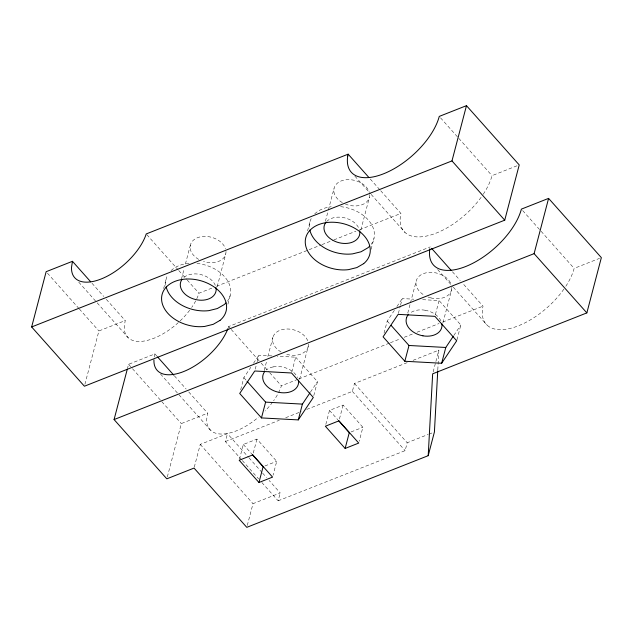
<?xml version="1.0" encoding="UTF-8"?>
<svg xmlns="http://www.w3.org/2000/svg" width="633" height="633" viewBox="0 0 633 633"><rect width="100%" height="100%" fill="white"/><g stroke="black" fill="none" stroke-linecap="round" stroke-linejoin="round"><path stroke-width="0.47" stroke-dasharray="3.17 2.37" d="M437.799 369.862L438.867 350.136L412.257 360.644M106.32 299.362L125.207 320.575L124.266 326.612A46.755 23.073 -41.7 0 0 179.416 321.588M154.223 357.02L154.879 353.91L128.57 364.307L127.573 368.113M188.745 391.962L207.632 413.183L206.69 419.212A46.755 23.073 -41.7 0 0 258.414 417.234M380.718 190.747L400.903 213.432L400.515 215.283A57.017 28.145 -41.7 0 0 423.588 236.56A57.017 28.145 -41.7 0 0 475.154 204.776A57.041 28.153 -41.7 0 0 481.776 196.388M482.639 308.002L483.026 306.15L462.842 283.473M84.901 384.326L98.898 330.972L125.207 320.575M163.662 288.506L166.099 279.216M181.481 278.979L184.187 268.669M185.422 263.985L190.335 245.232M217.174 286.702L225.783 253.888M167.326 476.926L181.323 423.572L207.632 413.183M227.912 304.188L230.349 294.899M194.291 467.138L200.25 444.398L227.461 433.652L248.302 457.066M241.671 459.835L225.395 441.541L227.461 433.652M240.682 389.754L243.847 377.679L250.834 367.251M255.234 369.142L256.943 362.646M257.18 361.712L258.889 355.216L272.451 355.944M239.424 459.336L243.325 444.469L256.935 439.096L276.716 461.322L273.06 475.256M264.159 370.645L266.62 361.269M267.846 356.585L273.124 336.637M307.591 230.816L309.782 222.452M253.279 453.03L256.935 439.096M325.409 221.281L328.116 210.971M328.361 210.029L334.018 188.468M247.289 525.453L253.01 503.662L280.221 492.917L269.144 480.479M291.789 372.054L295.69 357.194L277.294 356.205M299.599 379.302L308.208 346.488A18.246 12.739 14.7 0 0 308.421 343.98M261.864 482.52L278.148 500.806L280.221 492.917M313.794 395.578L317.45 381.644L295.69 357.194M360.857 229.937L369.466 197.124M371.104 249.283L374.024 238.143M325.837 424.363L329.492 410.429L343.102 405.057L362.883 427.283L359.228 441.217M339.446 418.991L343.102 405.057M306.696 409.424L352.375 391.376L354.448 383.487L407.668 362.456M384.057 333.108L387.23 321.034L394.747 309.806M398.371 313.43L400.317 306M400.562 305.074L402.272 298.57L413.887 299.195M407.779 313.066L410.239 303.69M410.485 302.756L416.506 280A18.246 12.739 14.7 0 1 434.918 272.72L436.667 273.084A18.246 12.739 14.7 0 1 451.313 284.755M435.417 314.49L439.073 300.556L421.633 299.615M278.148 500.806L405.128 450.641L407.201 442.752L428.066 434.507M442.981 322.656L451.59 289.851L451.226 291.045A18.246 12.739 14.7 0 1 432.822 298.317L431.065 297.953M433.154 371.919L435.639 362.448M435.892 361.498L438.867 350.136M456.931 339.866L460.832 325.006L439.073 300.556M308.208 346.488L307.852 347.691A18.246 12.739 14.7 0 1 289.447 354.963L287.683 354.599A18.246 12.739 14.7 0 1 285.966 354.108M211.802 288.134L198.952 293.214L198.572 294.44A46.755 23.073 -41.7 0 1 191.672 307.488M228.244 327.775L228.624 326.549L430.274 246.886M297.874 379.294L281.376 385.814L280.997 387.04A46.755 23.073 -41.7 0 1 273.614 400.792M253.516 363.239L258.889 355.216M310.471 392.072L317.45 381.644M396.899 306.594L402.272 298.57M453.845 335.435L460.832 325.006M483.232 194.268A57.041 28.153 -41.7 0 0 492.015 175.665L517.414 165.632M216.391 286.322L321.042 244.979M321.96 244.615L332.974 240.263M333.892 239.899L355.928 231.203M359.599 229.747L400.903 213.432M565.823 286.274A57.041 28.153 -41.7 0 0 574.139 268.392L599.538 258.359M298.792 378.938L389.54 343.086M390.45 342.722L400.539 338.742M404.202 337.294L413.365 333.67M417.036 332.222L439.033 323.534M442.696 322.086L483.026 306.15M225.395 441.541L279.295 420.249M285.689 417.725L301.221 411.592M264.918 465.983L276.716 461.322M351.093 431.943L362.883 427.283M428.968 434.151L432.6 432.719M425.083 310.217L426.832 310.581A18.246 12.739 14.7 0 1 440.972 320.978M440.56 117.865L458.15 137.622M458.798 138.35L492.015 175.665M522.692 210.591L574.139 268.392M370.297 179.044L380.061 190.019M452.421 271.763L460.238 280.546M354.891 176.132L370.637 193.825M371.167 194.426L405.033 232.477M437.664 269.587L452.761 286.551M453.291 287.153L487.165 325.196M387.23 321.034L389.786 323.914M354.448 383.487L407.201 442.752M352.375 391.376L405.128 450.641M329.492 410.429L337.793 419.75M146.848 234.677L178.11 269.8M178.759 270.528L186.577 279.311M187.226 280.039L198.952 293.214M228.624 326.549L230.578 328.741M231.227 329.476L260.535 362.4M261.192 363.136L269.001 371.911M269.658 372.647L281.376 385.814M243.847 377.679L246.411 380.552M243.325 444.469L251.618 453.79M248.959 457.794L261.983 472.432M262.632 473.16L266.54 477.551M91.991 283.26L103.709 296.434M154.879 353.91L156.834 356.11M174.415 375.867L186.142 389.034M242.328 460.571L258.604 478.857M78.761 282.168L128.262 337.777M160.537 374.04L210.686 430.377M200.25 444.398L253.01 503.662M47.451 273.163L78.714 308.287M79.362 309.015L98.898 330.972M128.57 364.307L131.83 367.963M132.479 368.699L161.138 400.887M161.787 401.623L181.323 423.572M563.9 289.115A57.041 28.153 -41.7 0 1 509.763 328.527A57.041 28.153 -41.7 0 1 482.607 308.01M272.609 402.177A46.755 23.073 -41.7 0 1 265.108 410.983M281.123 351.995A18.246 12.739 14.7 0 1 272.768 337.832M273.132 336.629A18.246 12.739 14.7 0 1 291.536 329.358L293.285 329.73A18.246 12.739 14.7 0 1 307.939 341.401M431.065 297.953A18.246 12.739 14.7 0 1 427.663 296.869M423.042 294.448A18.246 12.739 14.7 0 1 416.15 281.194M451.796 287.335A18.246 12.739 14.7 0 1 451.59 289.843M425.091 310.217A18.278 12.763 14.7 0 0 410.849 312.512A18.246 12.739 14.7 0 0 409.717 313.343M273.132 366.918A18.278 12.763 14.7 0 0 267.474 369.158A18.246 12.739 14.7 0 0 266.343 369.981M273.124 366.918A18.246 12.739 14.7 0 1 281.693 366.863L283.449 367.227A18.246 12.739 14.7 0 1 297.597 377.616M189.663 310.273A46.755 23.073 -41.7 0 1 180.089 320.955M225.989 251.38A18.246 12.747 14.7 0 1 203.533 261.508M198.691 259.395A18.246 12.747 14.7 0 1 197.512 237.707A18.246 12.747 14.7 0 1 225.506 248.801M369.672 194.616A18.246 12.747 14.7 0 1 345.539 204.15M342.374 202.631A18.246 12.747 14.7 0 1 341.187 180.943A18.246 12.747 14.7 0 1 369.189 192.036M340.617 206.667A33.066 23.097 14.7 0 1 371.167 244.346M309.41 227.002A33.066 23.097 14.7 0 1 311.396 218.211M314.743 213.851A33.066 23.097 14.7 0 1 331.241 206.722M196.934 263.423A33.066 23.097 14.7 0 1 227.484 301.11M165.886 285.317A33.066 23.097 14.7 0 1 167.713 274.967M171.068 270.615A33.066 23.097 14.7 0 1 189.853 263.281M326.604 221.542A18.246 12.747 14.7 0 1 344.708 217.863A18.246 12.747 14.7 0 1 359.346 229.534M183.918 277.381A18.246 12.747 14.7 0 1 201.887 274.849A18.246 12.747 14.7 0 1 215.671 286.298"/><path stroke-width="0.95" d="M127.32 369.071L114.075 419.568L166.827 478.833L194.038 468.08L246.791 527.344L428.201 455.681L432.655 373.818L586.854 312.9L601.35 257.639L548.597 198.374L521.386 209.127A57.041 28.153 -41.7 0 1 467.898 265.599A57.041 28.153 -41.7 0 1 429.854 248.745M437.743 370.843L434.412 431.999L428.201 455.681M347.731 156.027A57.041 28.153 -41.7 0 0 385.774 172.88A57.041 28.153 -41.7 0 0 439.262 116.401L466.474 105.656L519.226 164.92L504.73 220.181L84.403 386.225L31.65 326.96L46.146 271.699L72.455 261.31L71.513 267.34A46.755 23.073 -41.7 0 0 102.981 278.227A46.755 23.073 -41.7 0 0 145.812 235.175L146.199 233.949L348.15 154.167L368.992 177.58M347.762 156.019L348.15 154.167M261.469 417.915L239.709 393.465L254.751 371.001L291.552 372.987L313.311 397.437L298.27 419.901L261.469 417.915L265.607 402.129L247.044 381.272M258.968 482.488L272.57 477.108L252.789 454.89L239.187 460.262L258.968 482.488L263.106 466.695L252.258 454.51M298.27 419.901L302.408 404.107L309.933 392.879M345.135 448.449L358.737 443.068L338.956 420.842L325.354 426.223L345.135 448.449L349.274 432.655L338.426 420.47M31.65 326.96L451.978 160.909L466.474 105.656M404.843 361.269L383.084 336.827L398.125 314.364L434.926 316.342L456.686 340.791L441.644 363.255L404.843 361.269L408.989 345.483L391.067 325.354M441.644 363.255L445.79 347.47L453.307 336.234M114.075 419.568L534.102 253.635L548.597 198.374M406.663 317.497L406.307 318.692A18.246 12.739 14.7 0 0 421.23 335.45L422.979 335.822M408.989 345.483L445.79 347.47M265.607 402.129L302.408 404.107M451.978 160.909L504.73 220.181M534.102 253.635L586.854 312.9M431.579 248.35L451.115 270.299M72.455 261.31L90.685 281.796M157.482 356.838L173.766 375.132M227.927 328.606A46.755 23.073 -41.7 0 1 184.947 371.025A46.755 23.073 -41.7 0 1 153.938 359.948M422.963 335.822A18.278 12.763 14.7 0 0 437.205 333.528A18.246 12.739 14.7 0 0 441.391 328.543L441.747 327.348A18.278 12.763 14.7 0 0 441.81 323.526M406.623 317.465A18.278 12.763 14.7 0 1 408.689 314.229M264.507 371.903A18.246 12.739 14.7 0 0 263.296 374.127L262.924 375.337A18.246 12.739 14.7 0 0 277.847 392.096L279.596 392.46A18.246 12.739 14.7 0 0 298.016 385.188L298.372 383.986A18.246 12.739 14.7 0 0 298.428 380.188M369.64 246.166A33.066 23.097 14.7 0 1 367.836 247.835L361.024 251.784L352.565 253.873A33.066 23.097 14.7 0 1 309.861 230.111M225.957 302.93A33.066 23.097 14.7 0 1 224.161 304.6L217.348 308.54L208.89 310.637A33.066 23.097 14.7 0 1 166.178 286.876M359.679 230.831A18.246 12.747 14.7 0 1 339.106 242.732A18.246 12.747 14.7 0 1 325.758 222.547M215.995 287.588A18.246 12.747 14.7 0 1 195.423 299.496A18.246 12.747 14.7 0 1 182.075 279.311M220.015 320.393L213.202 324.333L204.744 326.422A33.066 23.097 14.7 0 1 161.565 298.784A33.066 23.097 14.7 0 1 204.324 281.891A33.066 23.097 14.7 0 1 220.015 320.393M363.698 263.629L356.885 267.569L348.427 269.658A33.066 23.097 14.7 0 1 305.248 242.02A33.066 23.097 14.7 0 1 348.008 225.126A33.066 23.097 14.7 0 1 363.698 263.629"/></g></svg>
